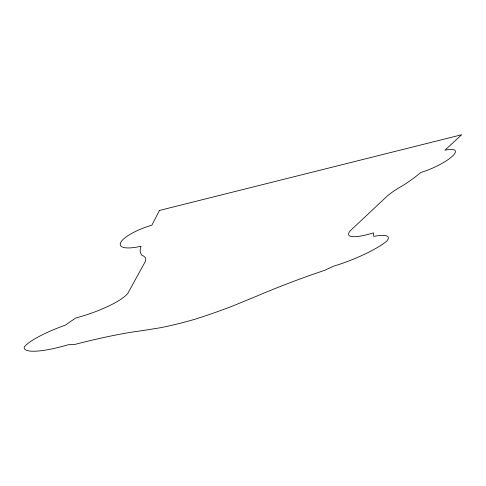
<?xml version="1.0" encoding="UTF-8"?>
<svg xmlns="http://www.w3.org/2000/svg" width="486" height="486" viewBox="0 0 486 486"><rect width="100%" height="100%" fill="white"/><g stroke="black" fill="none" stroke-linecap="round" stroke-linejoin="round"><path stroke-width="0.73" d="M159.444 210.45L151.875 225.2A30.162 8.505 -19.4 0 0 120.747 242.423A30.162 8.505 -19.4 0 0 141.086 246.226A96.538 25.904 -20.9 0 0 142.015 255.344A50.775 13.11 -18.5 0 1 144.597 262.811L127.763 293.453A47.573 11.087 -18.4 0 1 75.701 318.008L65.403 325.104A54.061 11.166 -18.5 0 0 24.324 346.858A50.398 10.51 -18.4 0 0 68.083 344.762L74.832 344.44A173.769 28.65 -18.3 0 1 142.562 330.602L160.18 327.783A135.406 28.364 -20.7 0 0 194.898 319.278A136.445 28.759 -20.4 0 0 232.837 305.949L254.354 297.134A149.7 23.553 -21.2 0 1 325.013 270.198L333.609 266.152A44.044 8.365 -22.1 0 0 386.698 241.153A47.385 8.955 -22 0 0 373.758 236.39L373.448 232.849A41.51 8.523 -22.8 0 1 350.333 230.698L385.763 197.45A44.348 9.726 -23.6 0 1 402.937 185.53A92.401 23.121 -22.9 0 0 420.7 172.512A27.137 6.458 -24.1 0 0 452.253 156.328A27.137 6.458 -24.1 0 0 444.915 150.204L461.7 134.737L159.444 210.45"/></g></svg>
